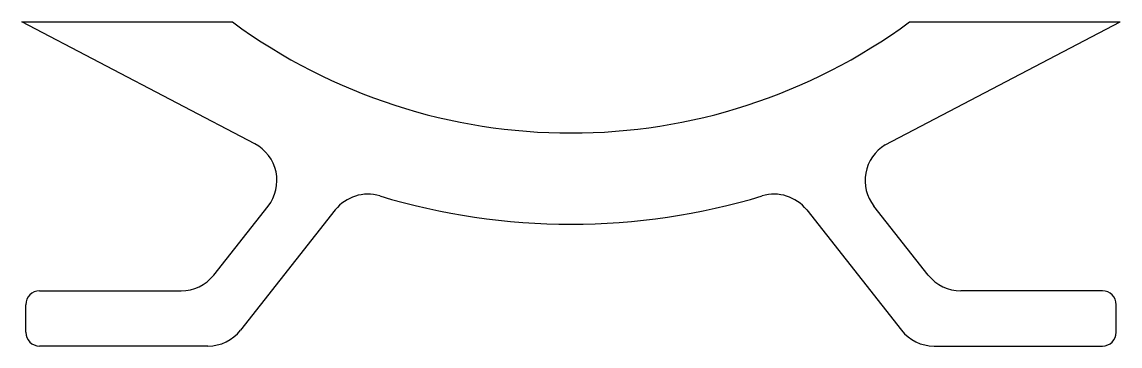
# Model space of a CAD drawing. Extents: x 0.35 to 10.29, y 20.27 to 23.21.
import ezdxf

# ---------------------------------------------------------------- set-up
doc = ezdxf.new("R2010")
doc.units = 0
doc.layers.get('0').update_dxf_attribs({"linetype": 'CONTINUOUS'})

msp = doc.modelspace()

# ---------------------------------------------------------------- linework, layer by layer
at = {"color": 7, "linetype": 'CONTINUOUS'}
for p, q in [((2.4566, 22.1036), (0.3484, 23.2088)), ((0.3484, 23.2088), (2.2546, 23.2088)), ((8.1661, 22.0936), (10.2934, 23.2088)), ((8.3871, 23.2088), (10.2934, 23.2088)), ((2.0848, 20.9143), (2.5771, 21.5394)), ((3.1863, 21.5048), (2.3275, 20.4143)), ((7.4555, 21.5048), (8.3143, 20.4143)), ((8.557, 20.9143), (8.0643, 21.5399)), ((0.5084, 20.7713), (1.7902, 20.7713)), ((10.1334, 20.7713), (8.8516, 20.7713)), ((0.3834, 20.3963), (0.3834, 20.6463)), ((10.2584, 20.3963), (10.2584, 20.6463)), ((2.0329, 20.2713), (0.5084, 20.2713)), ((8.6089, 20.2713), (10.1334, 20.2713))]:
    msp.add_line(p, q, dxfattribs=at)
for centre, radius, start, end in [((5.3209, 27.3765), 5.1742, 233.65764, 306.34236), ((2.2825, 21.7715), 0.375, 321.77919, 62.33507), ((8.3589, 21.7719), 0.375, 120.94414, 218.22081), ((3.4809, 21.2728), 0.375, 73.22439, 141.77919), ((5.3209, 27.3765), 6, 253.22439, 286.77561), ((7.1609, 21.2728), 0.375, 38.22081, 106.77561), ((1.7902, 21.1463), 0.375, 270, 321.77919), ((8.8516, 21.1463), 0.375, 218.22081, 270), ((0.5084, 20.6463), 0.125, 90, 180), ((10.1334, 20.6463), 0.125, 0, 90), ((0.5084, 20.3963), 0.125, 180, 270), ((2.0329, 20.6463), 0.375, 270, 321.77919), ((8.6089, 20.6463), 0.375, 218.22081, 270), ((10.1334, 20.3963), 0.125, 270, 0)]:
    msp.add_arc(centre, radius, start, end, dxfattribs=at)

doc.saveas('drawing.dxf')
